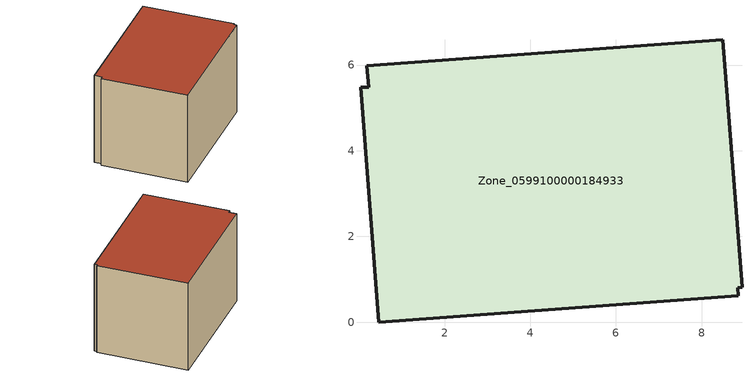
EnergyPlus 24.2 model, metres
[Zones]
Zone_0599100000184933
 floor ground (C_G): 8.49,6.59 8.94,0.81 8.85,0.8 8.86,0.62 0.47,0 0.04,5.48 0.23,5.49 0.19,5.98 z0
 wall outside (C_F): 0.04,5.48 0.47,0 8.86,0.62 8.85,0.8 8.94,0.81 8.49,6.59 0.19,5.98 0.23,5.49 0.04,5.48 z0:6.09
 roof outside (C_R): 8.86,0.62 8.85,0.8 8.94,0.81 8.49,6.59 0.19,5.98 0.23,5.49 0.04,5.48 0.47,0 z6.09
[BUILDING]
Pand.0599100000184933: North Axis=0; Terrain=City; Loads Convergence Tolerance Value=0.04; Temperature Convergence Tolerance Value=0.4; Solar Distribution=FullExterior; Maximum Number of Warmup Days=25; Minimum Number of Warmup Days=1
[Site:Location]
Rotterdam.The.Hague.AP_ZH_NLD Design_Conditions: Latitude=51.96; Longitude=4.45; Time Zone=1; Elevation=-4.5
[SITE:GROUNDTEMPERATURE:BUILDINGSURFACE]
18, 18, 18, 18, 18, 18, 18, 18, 18, 18, 18, 18
[MATERIAL] Thermal Absorptance=0.9; Solar Absorptance=0.7; Visible Absorptance=0.7
Name | Roughness | Thickness | Conductivity | Density | Specific Heat
G.TI.1946-1964 | MediumSmooth | 0.15 | 1 | 540 | 1210
F.TI.1946-1964 | Rough | 0.3 | 0.857143 | 1920 | 840
R.TI.1946-1964 | MediumRough | 0.2 | 0.277778 | 1500 | 1000
[CONSTRUCTION]
C_G: G.TI.1946-1964
C_F: F.TI.1946-1964
C_R: R.TI.1946-1964
[ZONE]
Zone_0599100000184933: Type=1; Multiplier=1; Ceiling Height=Autocalculate; Volume=Autocalculate; Floor Area=autocalculate; Part of Total Floor Area=Yes
[ZONEINFILTRATION:DESIGNFLOWRATE]
Infil_Zone_0599100000184933: Zone or ZoneList or Space or SpaceList=Zone_0599100000184933; Schedule=AlwaysOn; Design Flow Rate Calculation Method=Flow/Area; Flow Rate per Floor Area=0.003; Constant Term Coefficient=1; Temperature Term Coefficient=0; Velocity Term Coefficient=0; Velocity Squared Term Coefficient=0
[HVACTEMPLATE:ZONE:IDEALLOADSAIRSYSTEM]
Zone_0599100000184933: Maximum Heating Supply Air Temperature=50; Minimum Cooling Supply Air Temperature=13; Maximum Heating Supply Air Humidity Ratio=0.0156; Minimum Cooling Supply Air Humidity Ratio=0.0077; Heating Limit=NoLimit; Cooling Limit=NoLimit; Dehumidification Control Type=ConstantSensibleHeatRatio; Cooling Sensible Heat Ratio=0.7; Dehumidification Setpoint=60; Humidification Control Type=None; Humidification Setpoint=30; Outdoor Air Method=None; Outdoor Air Flow Rate per Person=0.00944; Outdoor Air Flow Rate per Zone Floor Area=0; Outdoor Air Flow Rate per Zone=0; Demand Controlled Ventilation Type=None; Outdoor Air Economizer Type=NoEconomizer; Heat Recovery Type=None; Sensible Heat Recovery Effectiveness=0.7; Latent Heat Recovery Effectiveness=0.65
[ZONECONTROL:THERMOSTAT]
ThermostatControl_Zone_0599100000184933: Zone or ZoneList=Zone_0599100000184933; Control Type Schedule=DualSetpointControlType; Control 1=Thermostat_Zone_0599100000184933; Temperature Difference Between Cutout And Setpoint=0
[THERMOSTATSETPOINT:DUALSETPOINT]
Thermostat_Zone_0599100000184933: Heating Setpoint Temperature Schedule=HeatingSetpoint_Zone_0599100000184933; Cooling Setpoint Temperature Schedule=CoolingSetpoint_Zone_0599100000184933
[SCHEDULE:COMPACT]
HeatingSetpoint_Zone_0599100000184933: Through: 12/31, For: AllDays, Until: 24:00, 21
CoolingSetpoint_Zone_0599100000184933: Through: 12/31, For: AllDays, Until: 24:00, 24
DualSetpointControlType: Through: 12/31, For: AllDays, Until: 24:00, 4
AlwaysOn: Through: 12/31, For: AllDays, Until: 24:00, 1
